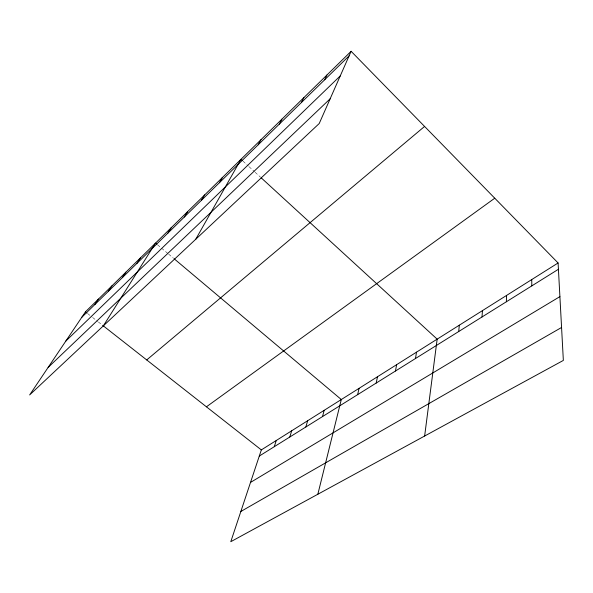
<?xml version="1.0" encoding="UTF-8"?>
<svg xmlns="http://www.w3.org/2000/svg" width="593" height="593" viewBox="0 0 593 593"><rect width="100%" height="100%" fill="white"/><g stroke="black" fill="none" stroke-linecap="round" stroke-linejoin="round"><path stroke-width="0.44" stroke-dasharray="2.96 2.22" d="M87.594 313.534L91.9 316.907M92.619 317.47L97.637 321.413M98.356 321.977L101.944 324.794M157.605 244.85L167.975 253.582M168.671 254.167L173.504 258.244M243.004 161.155L248.393 166.092M249.06 166.707L254.449 171.644M255.116 172.259L260.505 177.196"/><path stroke-width="0.89" d="M506.37 301.77L506.555 295.433M482.02 316.973L482.435 310.628M458.7 331.539L459.323 325.186M424.64 436.025L437.16 339.152L261.172 177.811M415.5 358.513L416.494 352.168M395.472 371.018L396.621 364.688M376.192 383.056L377.496 376.74M357.638 394.649L359.069 388.341M317.841 494.243L341.309 399.534L174.201 258.822M322.51 416.582L324.178 410.326M305.869 426.975L307.648 420.733M289.807 437.004L291.682 430.792M274.292 446.692L276.256 440.51M558.087 262.973L261.335 449.909L230.788 541.698L563.35 360.418L558.087 262.973L351.115 51.302L85.444 311.844L29.65 394.938L319.227 123.522L351.115 51.302M324.66 79.781L326.899 75.044M301.414 102.507L303.861 97.645M279.288 124.152L281.912 119.171M258.192 144.781L260.979 139.703M195.757 239.246L240.988 159.302L242.329 160.54M219.38 182.74L222.427 177.5M201.494 200.234L204.652 194.934M184.349 217.008L187.603 211.657M167.901 233.093L171.244 227.697M103.345 325.868L155.536 243.108L156.915 244.272M136.939 263.374L140.43 257.918M122.343 277.65L125.901 272.165M108.297 291.385L111.914 285.885M94.776 304.609L98.438 299.102M81.738 317.359L349.092 55.883M65.808 341.094L340.241 75.926M48.144 367.401L330.145 98.801M146.716 359.936L424.581 126.435M206.431 406.813L494.762 198.203M259.289 456.061L558.428 269.259M250.513 482.428L559.903 296.619M240.847 511.477L561.571 327.477M85.444 311.844L86.882 312.971M102.663 325.357L261.335 449.909M531.743 279.562L531.81 285.885"/></g></svg>
